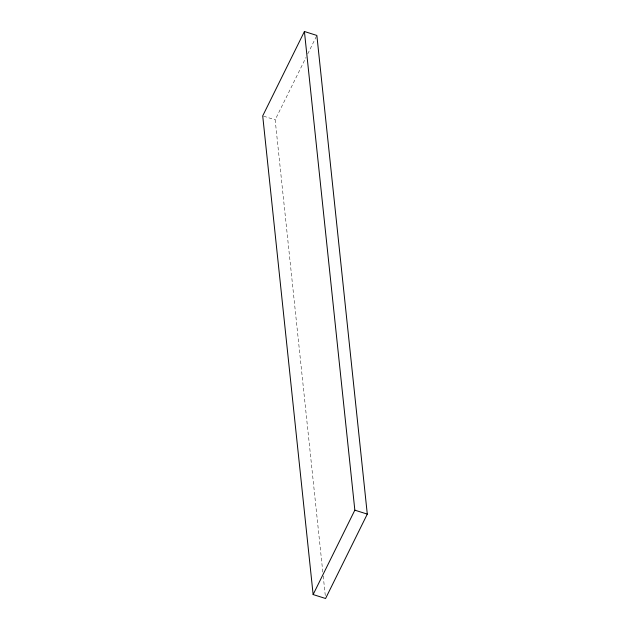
<?xml version="1.0" encoding="UTF-8"?>
<svg xmlns="http://www.w3.org/2000/svg" width="630" height="630" viewBox="0 0 630 630"><rect width="100%" height="100%" fill="white"/><g stroke="black" fill="none" stroke-linecap="round" stroke-linejoin="round"><path stroke-width="0.47" stroke-dasharray="3.15 2.36" d="M322.804 572.072L275.16 119.834L305.999 57.417M307.739 53.904L316.866 35.445M263.6 116.172L275.16 119.834M323.214 575.985L325.277 595.563"/><path stroke-width="0.94" d="M304.416 31.5L262.71 115.888L313.134 594.555L325.584 598.5L367.29 514.111L316.866 35.445L304.416 31.5L354.84 510.166L313.134 594.555M354.84 510.166L367.29 514.111"/></g></svg>
